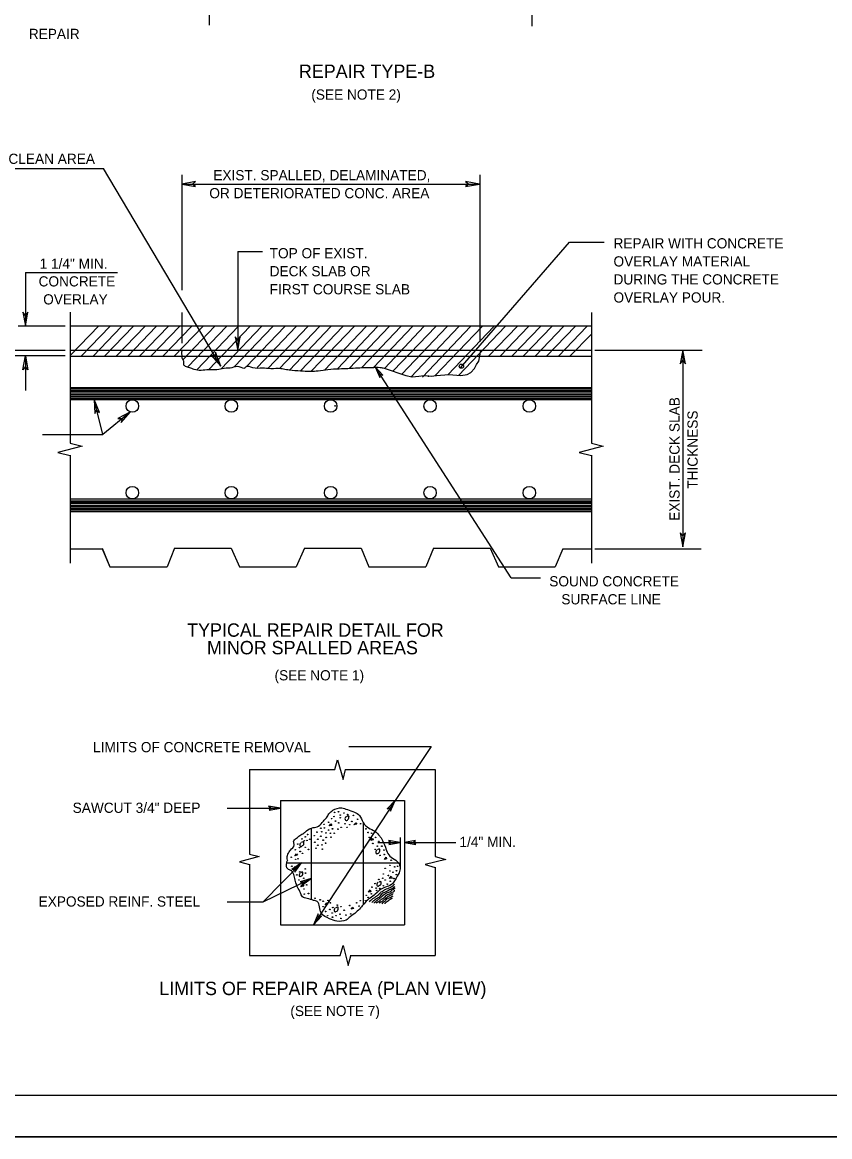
# Model space of a CAD drawing. Extents: x 528.19 to 531.15, y 154.44 to 156.28.
# Drawn here: x 528.612 to 529.421, y 154.442 to 155.558 of the extents above; entities that cross this region are included whole.
import ezdxf

# ---------------------------------------------------------------- set-up
doc = ezdxf.new("R2010")
doc.units = 0
for name, color, linetype in [('Level 1', 7, 'Continuous'), ('Level 2', 7, 'Continuous'), ('Level 41', 7, 'Continuous'), ('Level 5', 7, 'Continuous')]:
    doc.layers.add(name, color=color, linetype=linetype)

msp = doc.modelspace()

# ---------------------------------------------------------------- linework, layer by layer
at = {"layer": 'Level 1'}
for p, q in [((528.6722, 155.1335), (528.648, 155.127)), ((528.6601, 155.1365), (528.6722, 155.1335)), ((529.1939, 155.1335), (529.1699, 155.127)), ((529.1821, 155.1365), (529.1939, 155.1335)), ((528.648, 155.127), (528.6601, 155.124)), ((529.1699, 155.127), (529.1821, 155.124)), ((528.9252, 154.8097), (528.9278, 154.8196)), ((528.9278, 154.8196), (528.9334, 154.7999)), ((528.9334, 154.7999), (528.9357, 154.8097)), ((528.8494, 154.7228), (528.8297, 154.7175)), ((528.8396, 154.7251), (528.8494, 154.7228)), ((529.0361, 154.7198), (529.0157, 154.7146)), ((529.0256, 154.7228), (529.0361, 154.7198)), ((528.8297, 154.7175), (528.8396, 154.7146)), ((529.0157, 154.7146), (529.0256, 154.7116)), ((528.9304, 154.6237), (528.9334, 154.6335)), ((528.9334, 154.6335), (528.9386, 154.6135)), ((528.9386, 154.6135), (528.9413, 154.6234)), ((528.3776, 154.4839), (531.1276, 154.4839)), ((528.1909, 154.4423), (531.1493, 154.4423))]:
    msp.add_line(p, q, dxfattribs=at)
for points in [[(528.772, 155.3957), (528.7858, 155.3934), (528.7825, 155.3957), (528.7858, 155.3983)], [(529.0699, 155.3957), (529.0561, 155.3983), (529.0594, 155.3957), (529.0561, 155.3934)], [(528.6155, 155.2539), (528.6178, 155.2677), (528.6155, 155.2644), (528.6129, 155.2677)], [(528.8281, 155.229), (528.8304, 155.2428), (528.8281, 155.2395), (528.8255, 155.2428)], [(528.6155, 155.2238), (528.6178, 155.21), (528.6155, 155.2133), (528.6129, 155.21)], [(528.811, 155.2136), (528.8058, 155.2274), (528.8054, 155.2231), (528.8015, 155.2244)], [(529.2736, 155.2297), (529.271, 155.2159), (529.2736, 155.2192), (529.2762, 155.2159)], [(528.9656, 155.2129), (528.9701, 155.2021), (528.9701, 155.2054), (528.9731, 155.2044)], [(528.6841, 155.1801), (528.685, 155.166), (528.6867, 155.1696), (528.6896, 155.1673)], [(528.7205, 155.1677), (528.708, 155.1611), (528.7123, 155.1611), (528.7113, 155.1572)], [(529.2736, 155.0328), (529.2762, 155.0466), (529.2736, 155.0436), (529.271, 155.0466)], [(528.9856, 154.7789), (528.9774, 154.7703), (528.9806, 154.7713), (528.981, 154.768)], [(528.8707, 154.771), (528.8589, 154.773), (528.8619, 154.771), (528.8593, 154.769)], [(528.9905, 154.7369), (528.979, 154.7388), (528.9816, 154.7369), (528.9793, 154.7346)], [(528.9948, 154.7369), (529.0062, 154.7346), (529.0036, 154.7369), (529.0059, 154.7388)], [(528.8917, 154.7165), (528.8822, 154.7096), (528.8858, 154.71), (528.8852, 154.707)], [(528.9016, 154.7008), (528.8904, 154.6975), (528.894, 154.6969), (528.8921, 154.6942)], [(528.9039, 154.6545), (528.9117, 154.6631), (528.9088, 154.6621), (528.9085, 154.6654)]]:
    msp.add_lwpolyline(points, close=True, dxfattribs=at)
at = {"layer": 'Level 2'}
for p, q in [((528.7995, 155.6749), (528.7995, 155.5548)), ((529.1224, 155.6624), (529.1224, 155.5538)), ((528.5951, 155.4114), (528.6936, 155.4114)), ((528.772, 155.4049), (528.772, 155.2897)), ((529.0702, 155.4049), (529.0702, 155.2379)), ((528.772, 155.3957), (529.0702, 155.3957)), ((528.8281, 155.3284), (528.8527, 155.3284)), ((528.8281, 155.3284), (528.8281, 155.23)), ((528.6155, 155.3074), (528.7077, 155.3074)), ((528.6155, 155.3074), (528.6155, 155.2539)), ((528.6601, 155.2677), (528.6601, 155.1365)), ((528.772, 155.2671), (528.772, 155.2365)), ((529.1821, 155.2674), (529.1821, 155.1365)), ((528.6083, 155.2539), (528.6552, 155.2539)), ((528.6601, 155.2539), (529.1821, 155.2539)), ((528.5764, 155.2241), (528.6552, 155.2241)), ((528.5768, 155.2297), (528.6552, 155.2297)), ((528.6155, 155.2241), (528.6155, 155.1893)), ((528.6601, 155.2297), (529.1821, 155.2297)), ((528.6601, 155.2234), (529.1821, 155.2234)), ((529.1854, 155.2297), (529.2927, 155.2297)), ((529.2736, 155.2297), (529.2736, 155.0328)), ((528.6601, 155.1923), (528.7398, 155.1923)), ((528.6601, 155.1909), (528.7398, 155.1909)), ((528.6601, 155.1893), (528.7405, 155.1893)), ((528.6601, 155.1877), (528.7402, 155.1877)), ((528.7392, 155.1909), (529.1821, 155.1909)), ((528.7392, 155.1877), (529.1821, 155.1877)), ((528.7395, 155.1923), (529.1821, 155.1923)), ((528.7402, 155.1893), (529.1821, 155.1893)), ((528.6601, 155.186), (528.7402, 155.186)), ((528.6601, 155.1847), (528.7405, 155.1847)), ((528.6601, 155.1831), (528.7402, 155.1831)), ((528.6601, 155.1814), (528.7398, 155.1814)), ((528.6601, 155.1801), (529.1821, 155.1801)), ((528.6929, 155.145), (528.6841, 155.1801)), ((528.7395, 155.186), (529.1821, 155.186)), ((528.7395, 155.1831), (529.1821, 155.1831)), ((528.7395, 155.1814), (529.1821, 155.1814)), ((528.7402, 155.1847), (529.1821, 155.1847)), ((528.7205, 155.1677), (528.6929, 155.145)), ((528.6325, 155.145), (528.6929, 155.145)), ((528.6601, 155.1243), (528.6601, 155.0164)), ((529.1821, 155.1243), (529.1821, 155.0164)), ((528.6601, 155.0807), (529.1821, 155.0807)), ((528.6601, 155.0787), (529.1821, 155.0787)), ((528.6601, 155.0774), (529.1821, 155.0774)), ((528.6601, 155.0761), (529.1821, 155.0761)), ((528.6601, 155.0741), (529.1821, 155.0741)), ((528.6601, 155.0728), (529.1821, 155.0728)), ((528.6601, 155.0712), (529.1821, 155.0712)), ((528.6601, 155.0696), (529.1821, 155.0696)), ((528.6601, 155.0682), (529.1821, 155.0682)), ((528.6601, 155.0308), (528.6923, 155.0308)), ((529.1535, 155.0308), (529.1821, 155.0308)), ((529.1854, 155.0308), (529.292, 155.0308)), ((529.1017, 155.0016), (529.1309, 155.0016)), ((528.939, 154.833), (529.0217, 154.833)), ((529.0217, 154.833), (528.9856, 154.7789)), ((528.8396, 154.8097), (528.9252, 154.8097)), ((528.8396, 154.8097), (528.8396, 154.7251)), ((528.9354, 154.8097), (529.0256, 154.8097)), ((529.0256, 154.8097), (529.0256, 154.7228)), ((528.8707, 154.7789), (528.8707, 154.6545)), ((528.8707, 154.7789), (528.9948, 154.7789)), ((528.9856, 154.7789), (528.9039, 154.6545)), ((528.9948, 154.7789), (528.9948, 154.6545)), ((528.8173, 154.771), (528.8707, 154.771)), ((528.9534, 154.7566), (528.9534, 154.6742)), ((528.9016, 154.751), (528.9016, 154.6798)), ((528.9905, 154.7418), (528.9905, 154.7119)), ((528.9682, 154.7369), (528.9905, 154.7369)), ((528.9948, 154.7369), (529.0463, 154.7369)), ((528.8396, 154.7149), (528.8396, 154.6237)), ((528.8917, 154.7165), (528.8533, 154.6772)), ((528.877, 154.7165), (528.9888, 154.7165)), ((529.0256, 154.7119), (529.0256, 154.6237)), ((528.8533, 154.6772), (528.9016, 154.7008)), ((528.8173, 154.6772), (528.8533, 154.6772)), ((528.8707, 154.6545), (528.9948, 154.6545)), ((528.8396, 154.6237), (528.9304, 154.6237)), ((528.9406, 154.6237), (529.0256, 154.6237))]:
    msp.add_line(p, q, dxfattribs=at)
for points in [[(528.9196, 154.7533), (528.9213, 154.7556), (528.9222, 154.7539)], [(528.9442, 154.7543), (528.9462, 154.7566), (528.9472, 154.7552)], [(528.9613, 154.7388), (528.9629, 154.7411), (528.9636, 154.7395)], [(528.8852, 154.7234), (528.8868, 154.7254), (528.8878, 154.7241)], [(528.9747, 154.7198), (528.9764, 154.7221), (528.977, 154.7205)], [(528.8839, 154.7103), (528.8858, 154.7126), (528.8865, 154.711)], [(528.98, 154.7008), (528.9816, 154.7031), (528.9826, 154.7011)], [(528.8911, 154.6923), (528.8927, 154.6946), (528.894, 154.6929)], [(528.9587, 154.687), (528.9606, 154.6893), (528.9613, 154.6873)], [(528.9154, 154.6742), (528.917, 154.6765), (528.918, 154.6752)], [(528.9416, 154.6699), (528.9432, 154.6719), (528.9439, 154.6706)]]:
    msp.add_lwpolyline(points, close=True, dxfattribs=at)
for centre, radius in [((529.0519, 155.2135), 0.00213), ((529.019, 155.2036), 0.000358), ((528.7225, 155.1736), 0.00625), ((528.8216, 155.1736), 0.00625), ((528.921, 155.1736), 0.00625), ((529.0205, 155.1736), 0.00625), ((529.1199, 155.1736), 0.00625), ((528.8272, 155.1713), 0.000358), ((528.9254, 155.1737), 0.000358), ((528.7225, 155.0869), 0.00625), ((528.8216, 155.0869), 0.00625), ((528.921, 155.0869), 0.00625), ((529.0205, 155.0869), 0.00625), ((529.0205, 155.0869), 0.00625), ((529.1199, 155.0869), 0.00625), ((528.9243, 154.7627), 0.000298), ((528.9249, 154.7669), 0.000298), ((528.9288, 154.7675), 0.000298), ((528.9306, 154.7642), 0.000298), ((528.9342, 154.7663), 0.000298), ((528.938, 154.7648), 0.000298), ((528.9437, 154.7639), 0.000298), ((528.9111, 154.751), 0.000298), ((528.9144, 154.7549), 0.000298), ((528.9147, 154.7513), 0.000298), ((528.9189, 154.757), 0.000298), ((528.9219, 154.7606), 0.000298), ((528.9258, 154.7582), 0.000298), ((528.9291, 154.7564), 0.000298), ((528.9306, 154.7615), 0.000298), ((528.9315, 154.7519), 0.000298), ((528.9353, 154.7555), 0.000298), ((528.9374, 154.7519), 0.000298), ((528.9401, 154.7546), 0.000298), ((528.9422, 154.7579), 0.000298), ((528.9479, 154.76), 0.000298), ((528.9509, 154.7555), 0.000298), ((528.8922, 154.7403), 0.000298), ((528.8955, 154.7424), 0.000298), ((528.8979, 154.7448), 0.000298), ((528.9, 154.74), 0.000298), ((528.9045, 154.7436), 0.000298), ((528.9072, 154.7471), 0.000298), ((528.9081, 154.74), 0.000298), ((528.9111, 154.743), 0.000298), ((528.912, 154.7475), 0.000298), ((528.9162, 154.7463), 0.000298), ((528.9165, 154.7418), 0.000298), ((528.9189, 154.7492), 0.000298), ((528.9207, 154.746), 0.000298), ((528.9213, 154.7421), 0.000298), ((528.9228, 154.7504), 0.000298), ((528.9246, 154.746), 0.000298), ((528.9282, 154.7501), 0.000298), ((528.9563, 154.7504), 0.000298), ((528.9584, 154.7468), 0.000298), ((528.9596, 154.7418), 0.000298), ((528.962, 154.746), 0.000298), ((528.9659, 154.7418), 0.000298), ((528.8856, 154.7295), 0.000298), ((528.888, 154.7352), 0.000298), ((528.8898, 154.7316), 0.000298), ((528.8946, 154.7385), 0.000298), ((528.8955, 154.7319), 0.000298), ((528.8973, 154.7388), 0.000298), ((528.8988, 154.7298), 0.000298), ((528.9051, 154.737), 0.000298), ((528.9063, 154.731), 0.000298), ((528.9081, 154.734), 0.000298), ((528.9123, 154.7343), 0.000298), ((528.9126, 154.7301), 0.000298), ((528.9135, 154.7391), 0.000298), ((528.9159, 154.7361), 0.000298), ((528.9632, 154.7358), 0.000298), ((528.9656, 154.7298), 0.000298), ((528.9677, 154.7331), 0.000298), ((528.9692, 154.7379), 0.000298), ((528.9722, 154.7331), 0.000298), ((528.9743, 154.7292), 0.000298), ((528.8815, 154.722), 0.000298), ((528.8859, 154.7199), 0.000298), ((528.8883, 154.7205), 0.000298), ((528.8904, 154.7277), 0.000298), ((528.8928, 154.7259), 0.000298), ((528.9704, 154.7238), 0.000298), ((528.9746, 154.7247), 0.000298), ((528.9815, 154.719), 0.000298), ((528.8821, 154.713), 0.000298), ((528.8901, 154.7073), 0.000298), ((528.8955, 154.7103), 0.000298), ((528.9755, 154.7109), 0.000298), ((528.9803, 154.7139), 0.000298), ((528.9803, 154.7082), 0.000298), ((528.9833, 154.707), 0.000298), ((528.9851, 154.7124), 0.000298), ((528.9869, 154.7085), 0.000298), ((528.988, 154.713), 0.000298), ((528.8871, 154.7043), 0.000298), ((528.8892, 154.6992), 0.000298), ((528.8916, 154.6971), 0.000298), ((528.894, 154.701), 0.000298), ((528.8958, 154.7061), 0.000298), ((528.9653, 154.6956), 0.000298), ((528.9692, 154.6998), 0.000298), ((528.9731, 154.701), 0.000298), ((528.9737, 154.7052), 0.000298), ((528.9755, 154.6992), 0.000298), ((528.9788, 154.7037), 0.000298), ((528.9806, 154.698), 0.000298), ((528.9842, 154.7007), 0.000298), ((528.9866, 154.7046), 0.000298), ((528.8943, 154.6902), 0.000298), ((528.8946, 154.6851), 0.000298), ((528.897, 154.6944), 0.000298), ((528.8988, 154.6857), 0.000298), ((528.9617, 154.6854), 0.000298), ((528.9623, 154.692), 0.000298), ((528.9665, 154.6911), 0.000298), ((528.9671, 154.6887), 0.000298), ((528.9701, 154.6908), 0.000298), ((528.9737, 154.6935), 0.000298), ((528.9776, 154.695), 0.000298), ((528.9054, 154.6809), 0.000298), ((528.9105, 154.6794), 0.000298), ((528.9135, 154.6779), 0.000298), ((528.9183, 154.6788), 0.000298), ((528.9207, 154.6764), 0.000298), ((528.9276, 154.674), 0.000298), ((528.9401, 154.6737), 0.000298), ((528.947, 154.6764), 0.000298), ((528.9494, 154.6731), 0.000298), ((528.9506, 154.6785), 0.000298), ((528.9557, 154.6785), 0.000298), ((528.9566, 154.6839), 0.000298), ((528.9584, 154.6818), 0.000298), ((528.9135, 154.6725), 0.000298), ((528.9159, 154.6677), 0.000298), ((528.918, 154.6635), 0.000298), ((528.9201, 154.6698), 0.000298), ((528.9225, 154.6662), 0.000298), ((528.9228, 154.662), 0.000298), ((528.9231, 154.6716), 0.000298), ((528.9264, 154.6635), 0.000298), ((528.9303, 154.665), 0.000298), ((528.9312, 154.6725), 0.000298), ((528.9345, 154.6689), 0.000298), ((528.9362, 154.6641), 0.000298), ((528.941, 154.6653), 0.000298), ((528.9312, 154.6608), 0.000298)]:
    msp.add_circle(centre, radius, dxfattribs=at)
for points in [[(528.772, 155.2297), (528.7717, 155.2257), (528.772, 155.2238), (528.772, 155.2218), (528.7733, 155.2195), (528.7736, 155.2162), (528.7736, 155.2159), (528.7753, 155.2136), (528.7795, 155.2123), (528.7841, 155.2106), (528.7913, 155.2096), (528.7989, 155.2103), (528.8071, 155.2103), (528.8143, 155.2116), (528.8225, 155.2123), (528.8291, 155.2133), (528.8356, 155.2123), (528.836, 155.2129), (528.8428, 155.2123), (528.8527, 155.2119), (528.8612, 155.2113), (528.8711, 155.2113), (528.8766, 155.2103), (528.8825, 155.2096), (528.8934, 155.2087), (528.9085, 155.209), (528.9183, 155.2103), (528.9295, 155.211), (528.9383, 155.2113), (528.9485, 155.2119), (528.9557, 155.2123), (528.9619, 155.2123), (528.9705, 155.2123), (528.9747, 155.2116)], [(528.8776, 154.7195), (528.8773, 154.7215), (528.8786, 154.726), (528.8806, 154.729), (528.8845, 154.7343), (528.8839, 154.7375), (528.8868, 154.7411), (528.8901, 154.7438), (528.894, 154.7461), (528.8967, 154.7484), (528.9035, 154.7516), (528.9088, 154.753), (528.9137, 154.7582), (528.9167, 154.7615), (528.9193, 154.7654), (528.9232, 154.769), (528.9321, 154.7713), (528.9377, 154.7697), (528.9449, 154.7671), (528.9498, 154.7638), (528.9534, 154.7569), (528.959, 154.7513), (528.9652, 154.748), (528.9701, 154.7431), (528.9718, 154.7408), (528.9757, 154.732), (528.9783, 154.7257), (528.9829, 154.7211), (528.9888, 154.7165), (528.9905, 154.7116), (528.9895, 154.7064), (528.9856, 154.6995), (528.9829, 154.6955), (528.9774, 154.6926), (528.9715, 154.69), (528.9656, 154.685), (528.9606, 154.6811), (528.959, 154.6801), (528.9544, 154.6755), (528.9508, 154.6713), (528.9465, 154.667), (528.9406, 154.6624), (528.9364, 154.6591), (528.9272, 154.6581), (528.9199, 154.6604), (528.9114, 154.6663), (528.9098, 154.6722), (528.9075, 154.6778), (528.9039, 154.6788), (528.8976, 154.6808), (528.8927, 154.6824), (528.8907, 154.6864), (528.8878, 154.6919), (528.8858, 154.6978), (528.8845, 154.7034), (528.8819, 154.7083), (528.878, 154.7103), (528.877, 154.7165), (528.878, 154.7195)], [(528.9367, 154.7625), (528.9354, 154.7615), (528.9354, 154.7598), (528.9364, 154.7589), (528.9373, 154.7589), (528.9383, 154.7598), (528.9393, 154.7612), (528.9393, 154.7625), (528.9393, 154.7631), (528.938, 154.7631), (528.9373, 154.7628)], [(528.8911, 154.7365), (528.8901, 154.7352), (528.8901, 154.7336), (528.8907, 154.7329), (528.8917, 154.7329), (528.8927, 154.7336), (528.894, 154.7349), (528.894, 154.7365), (528.894, 154.7372), (528.8924, 154.7372), (528.8917, 154.7369)], [(528.9672, 154.729), (528.9665, 154.7283), (528.9662, 154.7267), (528.9672, 154.7254), (528.9678, 154.7257), (528.9695, 154.7267), (528.9701, 154.728), (528.9701, 154.729), (528.9701, 154.73), (528.9688, 154.73), (528.9678, 154.7293)], [(528.8904, 154.706), (528.8898, 154.7051), (528.8894, 154.7034), (528.8901, 154.7024), (528.8911, 154.7031), (528.8921, 154.7034), (528.893, 154.7051), (528.893, 154.706), (528.893, 154.707), (528.8917, 154.707), (528.8911, 154.7064)], [(528.9685, 154.6969), (528.9675, 154.6959), (528.9672, 154.6942), (528.9682, 154.6929), (528.9695, 154.6936), (528.9705, 154.6942), (528.9715, 154.6955), (528.9715, 154.6969), (528.9715, 154.6975), (528.9701, 154.6975), (528.9695, 154.6969)], [(528.96, 154.6775), (528.9626, 154.6801), (528.9652, 154.6818), (528.9672, 154.6834), (528.9695, 154.685), (528.9715, 154.6873), (528.9734, 154.6883), (528.9744, 154.689), (528.977, 154.6903), (528.9797, 154.6913), (528.9816, 154.6923), (528.9836, 154.6936), (528.9849, 154.6952)], [(528.9623, 154.6768), (528.9642, 154.6788), (528.9678, 154.6811), (528.9708, 154.6834), (528.9721, 154.6854), (528.9751, 154.687), (528.9777, 154.6883), (528.98, 154.6896), (528.9826, 154.6906), (528.9843, 154.6919), (528.9852, 154.6929)], [(528.9642, 154.6762), (528.9662, 154.6778), (528.9682, 154.6795), (528.9708, 154.6814), (528.9731, 154.6834), (528.9747, 154.685), (528.977, 154.6864), (528.9793, 154.687), (528.9813, 154.688), (528.9826, 154.6893), (528.9843, 154.69), (528.9856, 154.6913)], [(528.9665, 154.6759), (528.9682, 154.6772), (528.9701, 154.6785), (528.9724, 154.6804), (528.9744, 154.6818), (528.9754, 154.6824), (528.977, 154.6841), (528.979, 154.685), (528.981, 154.686), (528.9826, 154.687), (528.9846, 154.688), (528.9849, 154.689)], [(528.9695, 154.6759), (528.9711, 154.6772), (528.9731, 154.6785), (528.9754, 154.6804), (528.9774, 154.6821), (528.9783, 154.6827), (528.9806, 154.6841), (528.9826, 154.685), (528.9836, 154.6857)], [(528.9724, 154.6755), (528.9741, 154.6772), (528.9754, 154.6781), (528.9764, 154.6795), (528.9783, 154.6808), (528.9806, 154.6818), (528.9823, 154.6827), (528.9836, 154.6834)], [(528.9754, 154.6752), (528.976, 154.6768), (528.9777, 154.6781), (528.9797, 154.6795), (528.9813, 154.6804), (528.9829, 154.6814)], [(528.9255, 154.6713), (528.9249, 154.6703), (528.9245, 154.6683), (528.9255, 154.6673), (528.9262, 154.6677), (528.9278, 154.6683), (528.9285, 154.6699), (528.9285, 154.6713), (528.9285, 154.6719), (528.9275, 154.6719), (528.9262, 154.6713)]]:
    msp.add_spline(points, degree=3, dxfattribs=at)
at = {"layer": 'Level 41'}
msp.add_lwpolyline([(528.1909, 156.2756), (531.1493, 156.2756), (531.1493, 154.4423), (528.1909, 154.4423)], close=True, dxfattribs=at)
at = {"layer": 'Level 5'}
for p, q in [((528.811, 155.2136), (528.6936, 155.4114)), ((529.0509, 155.2119), (529.1601, 155.3376)), ((529.1601, 155.3376), (529.1946, 155.3376)), ((528.6601, 155.2241), (528.689, 155.2539)), ((528.6713, 155.2234), (528.6998, 155.2533)), ((528.6831, 155.2234), (528.7116, 155.2533)), ((528.6946, 155.2234), (528.7231, 155.2533)), ((528.7064, 155.2234), (528.7349, 155.2533)), ((528.7178, 155.2234), (528.7464, 155.2533)), ((528.7297, 155.2234), (528.7582, 155.2533)), ((528.7411, 155.2234), (528.7697, 155.2533)), ((528.753, 155.2234), (528.7815, 155.2533)), ((528.7644, 155.2234), (528.793, 155.2533)), ((528.773, 155.2198), (528.8048, 155.2533)), ((528.7779, 155.2129), (528.8166, 155.2533)), ((528.7871, 155.21), (528.8284, 155.2533)), ((528.7989, 155.2103), (528.8399, 155.2533)), ((528.8114, 155.211), (528.8517, 155.2533)), ((528.8245, 155.2129), (528.8632, 155.2533)), ((528.8363, 155.2129), (528.875, 155.2533)), ((528.8474, 155.2123), (528.8865, 155.2533)), ((528.8583, 155.2116), (528.898, 155.2533)), ((528.8698, 155.2113), (528.9098, 155.2533)), ((528.8799, 155.2096), (528.9213, 155.2533)), ((528.8907, 155.209), (528.9331, 155.2533)), ((528.9019, 155.2087), (528.9446, 155.2533)), ((528.9147, 155.2096), (528.9564, 155.2533)), ((528.9278, 155.211), (528.9678, 155.2533)), ((528.9396, 155.2113), (528.9797, 155.2533)), ((528.9521, 155.2123), (528.9911, 155.2533)), ((528.9639, 155.2123), (529.003, 155.2533)), ((528.9751, 155.2116), (529.0144, 155.2533)), ((528.9836, 155.2087), (529.0262, 155.2533)), ((528.9921, 155.2054), (529.0377, 155.2533)), ((529.0013, 155.2024), (529.0492, 155.2533)), ((529.0128, 155.2024), (529.061, 155.2533)), ((529.0253, 155.2037), (529.0725, 155.2533)), ((529.0384, 155.2047), (529.0843, 155.2533)), ((529.0489, 155.2041), (529.0958, 155.2533)), ((529.0791, 155.2234), (529.1076, 155.2533)), ((529.0906, 155.2234), (529.1191, 155.2533)), ((529.1024, 155.2234), (529.1309, 155.2533)), ((529.1138, 155.2234), (529.1424, 155.2533)), ((529.1257, 155.2234), (529.1542, 155.2533)), ((529.1371, 155.2234), (529.1657, 155.2533)), ((529.149, 155.2234), (529.1775, 155.2533)), ((529.1604, 155.2234), (529.1821, 155.2457)), ((529.1017, 155.0016), (528.9656, 155.2129)), ((528.6923, 155.0315), (528.6998, 155.0128)), ((528.6923, 155.0308), (528.6998, 155.0128)), ((528.7648, 155.0315), (528.7572, 155.0128)), ((528.7648, 155.0315), (528.8215, 155.0315)), ((528.8215, 155.0315), (528.8297, 155.0128)), ((528.8947, 155.0315), (528.8865, 155.0128)), ((528.8947, 155.0315), (528.9514, 155.0315)), ((528.9514, 155.0315), (528.9593, 155.0128)), ((529.024, 155.0315), (529.0161, 155.0128)), ((529.024, 155.0315), (529.0807, 155.0315)), ((529.0807, 155.0315), (529.0889, 155.0128)), ((529.1535, 155.0308), (529.1457, 155.0128)), ((528.6998, 155.0128), (528.7572, 155.0128)), ((528.8297, 155.0128), (528.8865, 155.0128)), ((528.9593, 155.0128), (529.0161, 155.0128)), ((529.0889, 155.0128), (529.1457, 155.0128))]:
    msp.add_line(p, q, dxfattribs=at)
msp.add_lwpolyline([(528.9744, 155.2116), (528.9961, 155.2041), (529.0026, 155.2028), (529.0092, 155.2034), (529.0141, 155.2041), (529.0217, 155.2034), (529.0269, 155.2041), (529.0394, 155.2051), (529.0512, 155.2041), (529.0577, 155.2051), (529.0614, 155.2073), (529.065, 155.2113), (529.0669, 155.2152), (529.0692, 155.2185), (529.0712, 155.2293)], dxfattribs=at)

# ---------------------------------------------------------------- texts
at = {"layer": 'Level 2'}
for s, p in [('REPAIR TYPE-B', (528.8892, 155.502)), ('LIMITS OF REPAIR AREA (PLAN VIEW)', (528.7494, 154.584))]:
    msp.add_text(s, height=0.013398, dxfattribs=at).set_placement(p)
at = {"layer": 'Level 5'}
for s, height, p in [('REPAIR', 0.01022, (528.6188, 155.541)), ('(SEE NOTE 2)', 0.010224, (528.9016, 155.4803)), ('CLEAN AREA', 0.01022, (528.5984, 155.416)), ('EXIST. SPALLED, DELAMINATED, ', 0.010224, (528.8035, 155.3996)), ('OR DETERIORATED CONC. AREA', 0.010224, (528.7995, 155.3816)), ('TOP OF EXIST.', 0.010224, (528.8599, 155.3215)), ('REPAIR WITH CONCRETE', 0.010224, (529.2041, 155.3314)), ('1 1/4" MIN.', 0.010224, (528.6296, 155.311)), ('OVERLAY MATERIAL', 0.010224, (529.2041, 155.3133)), ('DECK SLAB OR', 0.010224, (528.8599, 155.3035)), ('CONCRETE', 0.01022, (528.6286, 155.2933)), ('DURING THE CONCRETE', 0.010224, (529.2041, 155.2953)), ('FIRST COURSE SLAB', 0.010224, (528.8599, 155.2854)), ('OVERLAY POUR.', 0.010224, (529.2041, 155.2772)), ('OVERLAY', 0.01022, (528.6332, 155.2753)), ('SOUND CONCRETE', 0.010224, (529.1398, 154.9931)), ('SURFACE LINE', 0.010224, (529.1519, 154.9751)), ('TYPICAL REPAIR DETAIL FOR', 0.013398, (528.7773, 154.9427)), ('MINOR SPALLED AREAS', 0.013398, (528.7972, 154.9251)), ('(SEE NOTE 1)', 0.010224, (528.8648, 154.899)), ('LIMITS OF CONCRETE REMOVAL', 0.010224, (528.6831, 154.8271)), ('SAWCUT 3/4" DEEP', 0.010224, (528.6627, 154.7664)), ('1/4" MIN.', 0.01022, (529.0499, 154.7323)), ('EXPOSED REINF. STEEL', 0.010224, (528.6286, 154.6726)), ('(SEE NOTE 7)', 0.010224, (528.8806, 154.563))]:
    msp.add_text(s, height=height, dxfattribs=at).set_placement(p)
for s, height, p in [('EXIST. DECK SLAB', 0.010224, (529.2703, 155.0587)), ('THICKNESS', 0.01022, (529.2884, 155.0909))]:
    msp.add_text(s, height=height, rotation=90, dxfattribs=at).set_placement(p)

doc.saveas('drawing.dxf')
